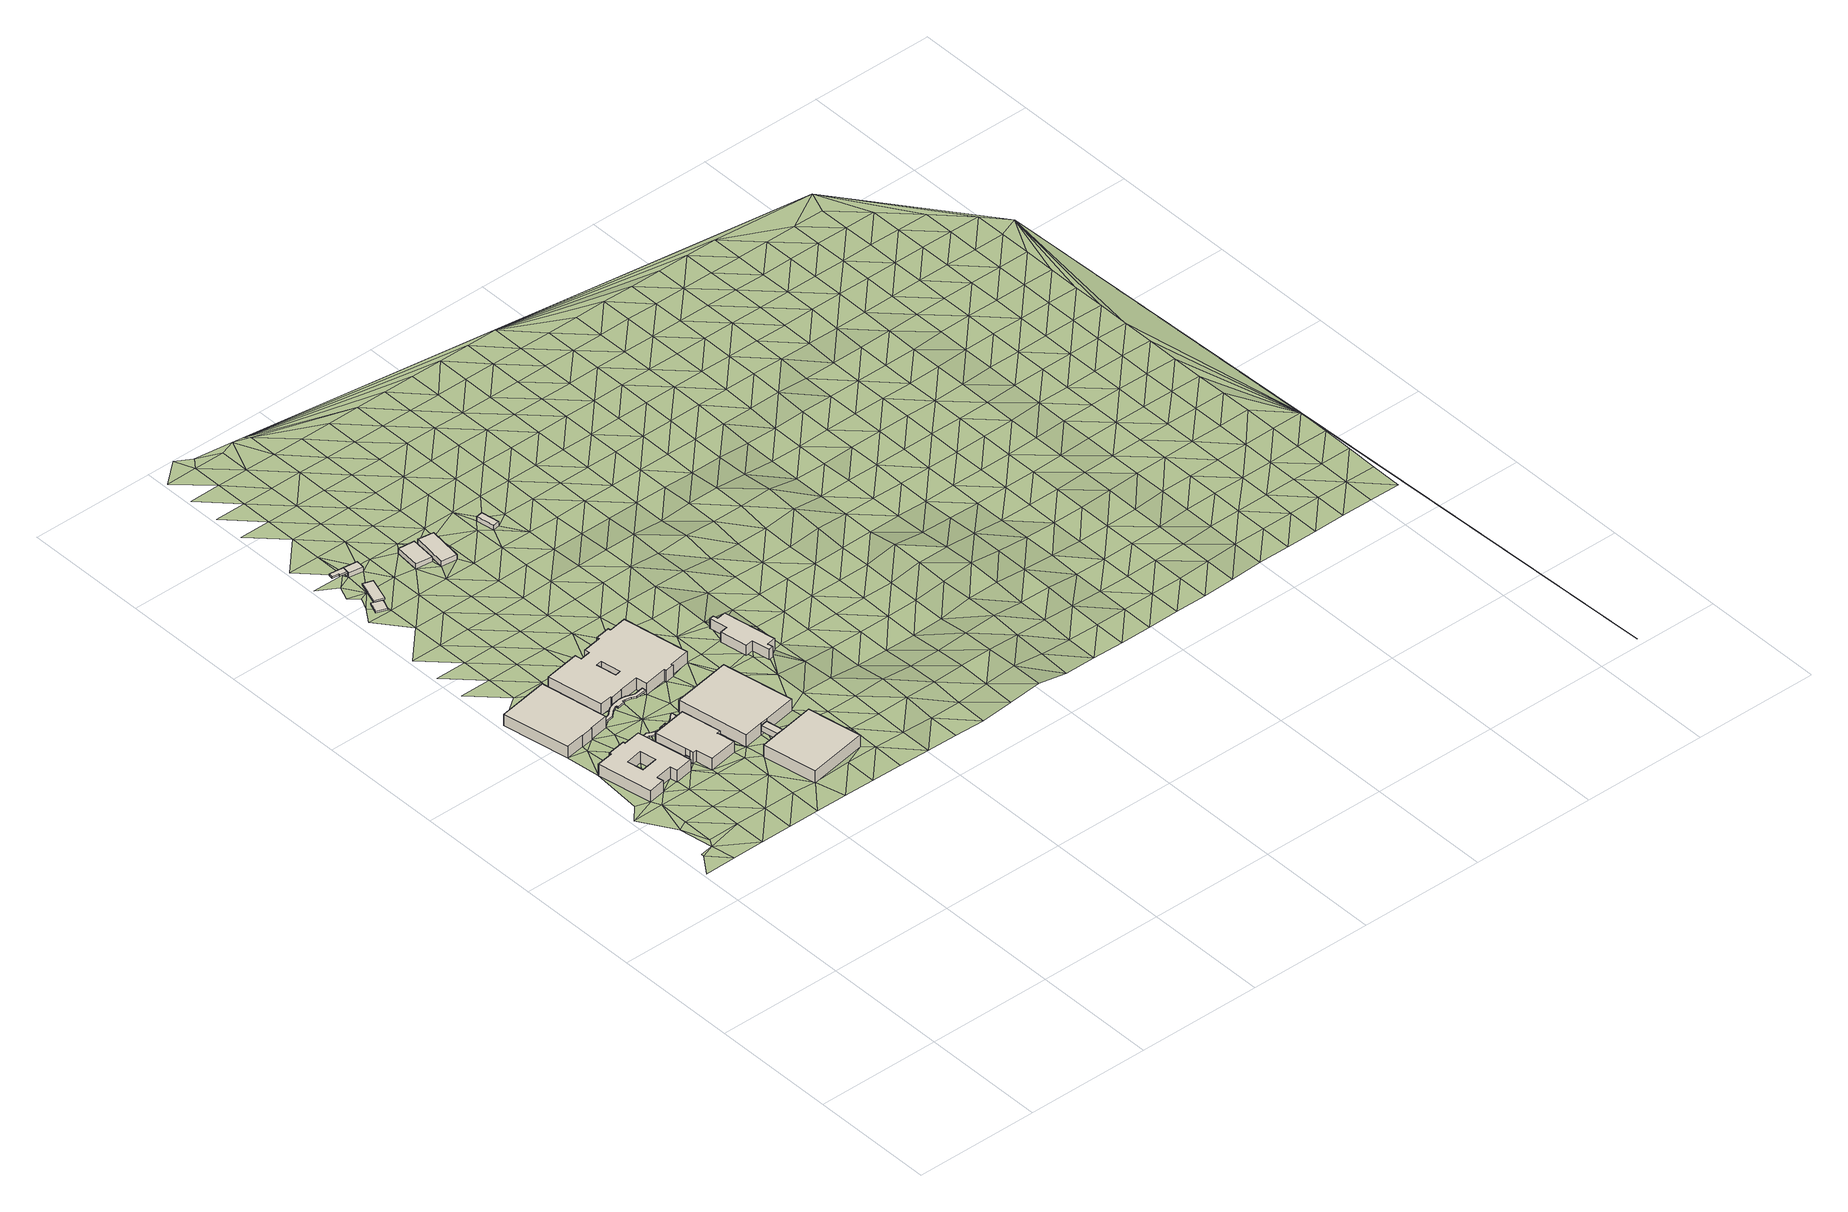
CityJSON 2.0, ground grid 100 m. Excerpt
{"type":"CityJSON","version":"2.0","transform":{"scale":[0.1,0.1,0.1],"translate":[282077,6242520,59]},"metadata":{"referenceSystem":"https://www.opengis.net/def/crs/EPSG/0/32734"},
"CityObjects":{
"building1":{"type":"Building","attributes":{"address":"Electrical Engineering Bellville Cape Town","building":"university","building:levels":"3","footprint":{"type":"Polygon"},"plus_code":"4FRW3J9V+45C","ground_height":63.28,"building_height":9.7,"roof_height":72.98},"geometry":[{"type":"Solid","lod":"1","boundaries":[[[[0,1,2,3,4,5,6,7]],[[1,8,9,4,3,2]],[[8,10,11,9]],[[10,12,13,11]],[[12,14,15,13]],[[14,16,17,15]],[[16,18,19,17]],[[18,20,21,19]],[[20,22,23,21]],[[22,24,25,23]],[[24,26,27,25]],[[26,28,29,27]],[[28,30,31,29]],[[30,0,7,6,5,31]],[[32,33,34,35]],[[33,36,37,34]],[[36,38,39,37]],[[38,32,35,39]],[[5,4,9,11,13,15,17,19,21,23,25,27,29,31],[35,34,37,39]],[[30,28,26,24,22,20,18,16,14,12,10,8,1,0],[38,36,33,32]]]]}]},
"building2":{"type":"Building","attributes":{"address":"IT Centre Bellville 7530 Cape Town","building":"university","building:levels":"3","footprint":{"type":"Polygon"},"plus_code":"4FRW3J9V+92X","ground_height":63.43,"building_height":9.7,"roof_height":73.13},"geometry":[{"type":"Solid","lod":"1","boundaries":[[[[40,41,42,43]],[[41,44,45,42]],[[44,46,47,45]],[[46,48,49,47]],[[48,50,51,49]],[[50,52,53,51]],[[52,54,55,53]],[[54,40,43,55]],[[43,42,45,47,49,51,53,55]],[[54,52,50,48,46,44,41,40]]]]}]},
"building3":{"type":"Building","attributes":{"building":"roof","building:levels":"1","footprint":{"type":"Polygon"},"plus_code":"4FRW3J9V+36J","ground_height":63.45,"bottom_roof_height":66.25,"roof_height":67.55},"geometry":[{"type":"Solid","lod":"1","boundaries":[[[[2,7,6,3]],[[7,56,57,6]],[[56,58,59,57]],[[58,2,3,59]],[[3,6,57,59]],[[58,56,7,2]]]]}]},
"building4":{"type":"Building","attributes":{"address":"Electrical Engineering Bellville 7530 Cape Town","building":"university","building:levels":"3","footprint":{"type":"Polygon"},"plus_code":"4FRW3J9V+47P","ground_height":63.45,"building_height":9.7,"roof_height":73.15},"geometry":[{"type":"Solid","lod":"1","boundaries":[[[[60,61,56,57,62,63,59,58]],[[61,64,65,62,57,56]],[[64,66,67,65]],[[66,68,69,67]],[[68,70,71,69]],[[70,72,73,71]],[[72,74,75,73]],[[74,76,77,75]],[[76,78,79,77]],[[78,60,58,59,63,79]],[[63,62,65,67,69,71,73,75,77,79]],[[78,76,74,72,70,68,66,64,61,60]]]]}]},
"building5":{"type":"Building","attributes":{"building":"roof","building:levels":"1","footprint":{"type":"Polygon"},"plus_code":"4FRW3J9V+666","ground_height":63.63,"bottom_roof_height":66.43,"roof_height":67.73},"geometry":[{"type":"Solid","lod":"1","boundaries":[[[[80,81,82,83]],[[81,84,85,82]],[[84,86,87,85]],[[86,88,89,87]],[[88,90,91,89]],[[90,92,93,91]],[[92,94,95,93]],[[94,96,97,95]],[[96,98,99,97]],[[98,100,101,99]],[[100,102,103,101]],[[102,104,105,103]],[[104,106,107,105]],[[106,108,109,107]],[[108,110,111,109]],[[110,112,113,111]],[[112,114,115,113]],[[114,116,117,115]],[[116,118,119,117]],[[118,120,121,119]],[[120,80,83,121]],[[83,82,85,87,89,91,93,95,97,99,101,103,105,107,109,111,113,115,117,119,121]],[[120,118,116,114,112,110,108,106,104,102,100,98,96,94,92,90,88,86,84,81,80]]]]}]},
"building6":{"type":"Building","attributes":{"building":"roof","building:levels":"1","footprint":{"type":"Polygon"},"plus_code":"4FRW3J9V+86J","ground_height":63.61,"bottom_roof_height":66.41,"roof_height":67.71},"geometry":[{"type":"Solid","lod":"1","boundaries":[[[[122,123,124,125]],[[123,126,127,124]],[[126,128,129,127]],[[128,130,131,129]],[[130,132,133,131]],[[132,134,135,133]],[[134,136,137,135]],[[136,138,139,137]],[[138,140,141,139]],[[140,142,143,141]],[[142,144,145,143]],[[144,146,147,145]],[[146,148,149,147]],[[148,150,151,149]],[[150,152,153,151]],[[152,154,155,153]],[[154,156,157,155]],[[156,158,159,157]],[[158,160,161,159]],[[160,162,163,161]],[[162,122,125,163]],[[125,124,127,129,131,133,135,137,139,141,143,145,147,149,151,153,155,157,159,161,163]],[[162,160,158,156,154,152,150,148,146,144,142,140,138,136,134,132,130,128,126,123,122]]]]}]},
"building7":{"type":"Building","attributes":{"building":"roof","building:levels":"1","footprint":{"type":"Polygon"},"plus_code":"4FRW3JCV+228","ground_height":62.23,"bottom_roof_height":65.03,"roof_height":66.33},"geometry":[{"type":"Solid","lod":"1","boundaries":[[[[164,165,166,167]],[[165,168,169,166]],[[168,170,171,169]],[[170,164,167,171]],[[167,166,169,171]],[[170,168,165,164]]]]}]},
"building8":{"type":"Building","attributes":{"building":"roof","building:levels":"1","footprint":{"type":"Polygon"},"plus_code":"4FRW3JCV+337","ground_height":61.99,"bottom_roof_height":64.79,"roof_height":66.09},"geometry":[{"type":"Solid","lod":"1","boundaries":[[[[172,173,174,175]],[[173,176,177,174]],[[176,178,179,177]],[[178,172,175,179]],[[175,174,177,179]],[[178,176,173,172]]]]}]},
"building9":{"type":"Building","attributes":{"building":"roof","building:levels":"1","footprint":{"type":"Polygon"},"plus_code":"4FRW3JCV+53C","ground_height":62.11,"bottom_roof_height":64.91,"roof_height":66.21},"geometry":[{"type":"Solid","lod":"1","boundaries":[[[[180,181,182,183]],[[181,184,185,182]],[[184,186,187,185]],[[186,188,189,187]],[[188,190,191,189]],[[190,180,183,191]],[[183,182,185,187,189,191]],[[190,188,186,184,181,180]]]]}]},
"building10":{"type":"Building","attributes":{"building":"bridge","building:levels":"3","footprint":{"type":"Polygon"},"plus_code":"4FRW3J9V+2F4","ground_height":63.43,"bottom_bridge_height":66.73,"building_height":8.4,"roof_height":71.83},"geometry":[{"type":"Solid","lod":"1","boundaries":[[[[192,193,194,195]],[[193,196,197,194]],[[196,198,199,197]],[[198,192,195,199]],[[195,194,197,199]],[[198,196,193,192]]]]}]},
"building11":{"type":"Building","attributes":{"building":"garage","building:levels":"1","footprint":{"type":"Polygon"},"plus_code":"4FRW3JCV+54C","ground_height":62.11,"building_height":4.1,"roof_height":66.21},"geometry":[{"type":"Solid","lod":"1","boundaries":[[[[200,201,190,191,183,180]],[[201,202,203,191,190]],[[202,204,205,203]],[[204,206,207,205]],[[206,200,180,183,207]],[[183,191,203,205,207]],[[206,204,202,201,200]]]]}]},
"building12":{"type":"Building","attributes":{"address":"Civil Engineering and Geomatics Bellville 7530 Cape Town","building":"university","building:levels":"3","footprint":{"type":"Polygon"},"plus_code":"4FRW3J9V+CCM","ground_height":63.75,"building_height":9.7,"roof_height":73.45},"geometry":[{"type":"Solid","lod":"1","boundaries":[[[[208,209,210,211]],[[209,212,213,210]],[[212,214,215,213]],[[214,216,217,215]],[[216,218,219,217]],[[218,220,221,219]],[[220,222,223,221]],[[222,224,225,223]],[[224,226,227,225]],[[226,228,229,227]],[[228,230,231,229]],[[230,232,233,231]],[[232,234,235,233]],[[234,236,237,235]],[[236,238,239,237]],[[238,240,241,239]],[[240,242,243,241]],[[242,244,245,243]],[[244,246,247,245]],[[246,248,249,247]],[[248,250,251,249]],[[250,208,211,251]],[[252,253,254,255]],[[253,256,257,254]],[[256,258,259,257]],[[258,252,255,259]],[[211,210,213,215,217,219,221,223,225,227,229,231,233,235,237,239,241,243,245,247,249,251],[255,254,257,259]],[[250,248,246,244,242,240,238,236,234,232,230,228,226,224,222,220,218,216,214,212,209,208],[258,256,253,252]]]]}]},
"building13":{"type":"Building","attributes":{"address":"Electrical, Electronic and Computer Engineering (Block B) Bellville 7530 Cape Town","building":"university","building:levels":"3","footprint":{"type":"Polygon"},"plus_code":"4FRW3J8V+WG3","ground_height":63.09,"building_height":9.7,"roof_height":72.79},"geometry":[{"type":"Solid","lod":"1","boundaries":[[[[260,261,192,195,262,263,194,193]],[[261,264,265,262,195,192]],[[264,266,267,265]],[[266,268,269,267]],[[268,270,271,269]],[[270,260,193,194,263,271]],[[263,262,265,267,269,271]],[[270,268,266,264,261,260]]]]}]},
"building14":{"type":"Building","attributes":{"address":"Electrical, Electronic and Computer Engineering (Block A) Bellville 7530 Cape Town","building":"university","building:levels":"3","footprint":{"type":"Polygon"},"plus_code":"4FRW3J9V+4FW","ground_height":64.07,"building_height":9.7,"roof_height":73.77},"geometry":[{"type":"Solid","lod":"1","boundaries":[[[[272,273,196,197,274,275,199,198]],[[273,276,277,274,197,196]],[[276,278,279,277]],[[278,280,281,279]],[[280,282,283,281]],[[282,272,198,199,275,283]],[[275,274,277,279,281,283]],[[282,280,278,276,273,272]]]]}]},
"building15":{"type":"Building","attributes":{"address":"G - Horticulture Research 2 Bellville 7530 Cape Town","building":"greenhouse","building:levels":"1","footprint":{"type":"Polygon"},"plus_code":"4FRW3JCV+474","ground_height":62.23,"building_height":4.1,"roof_height":66.33},"geometry":[{"type":"Solid","lod":"1","boundaries":[[[[284,285,286,287]],[[285,288,289,286]],[[288,290,291,289]],[[290,284,287,291]],[[287,286,289,291]],[[290,288,285,284]]]]}]},
"building16":{"type":"Building","attributes":{"address":"H - Horticulture Research 1 Bellville 7530 Cape Town","building":"greenhouse","building:levels":"1","footprint":{"type":"Polygon"},"plus_code":"4FRW3JCV+38Q","ground_height":62.29,"building_height":4.1,"roof_height":66.39},"geometry":[{"type":"Solid","lod":"1","boundaries":[[[[292,293,294,295]],[[293,296,297,294]],[[296,298,299,297]],[[298,292,295,299]],[[295,294,297,299]],[[298,296,293,292]]]]}]},
"building17":{"type":"Building","attributes":{"address":"CPUT Athletics Stadium","building":"grandstand","building:levels":"2","footprint":{"type":"Polygon"},"plus_code":"4FRW3J9V+8PF","ground_height":63.76,"building_height":6.9,"roof_height":70.66},"geometry":[{"type":"Solid","lod":"1","boundaries":[[[[300,301,302,303]],[[301,304,305,302]],[[304,306,307,305]],[[306,308,309,307]],[[308,310,311,309]],[[310,312,313,311]],[[312,314,315,313]],[[314,316,317,315]],[[316,318,319,317]],[[318,320,321,319]],[[320,322,323,321]],[[322,300,303,323]],[[303,302,305,307,309,311,313,315,317,319,321,323]],[[322,320,318,316,314,312,310,308,306,304,301,300]]]]}]},
"building18":{"type":"Building","attributes":{"building":"service","building:levels":"1","footprint":{"type":"Polygon"},"plus_code":"4FRW3JCV+3GG","ground_height":62.6,"building_height":4.1,"roof_height":66.7},"geometry":[{"type":"Solid","lod":"1","boundaries":[[[[324,325,326,327]],[[325,328,329,326]],[[328,330,331,329]],[[330,324,327,331]],[[327,326,329,331]],[[330,328,325,324]]]]}]},
"terrain1":{"type":"TINRelief","geometry":[{"type":"CompositeSurface","lod":"1","boundaries":[[[332,333,334]],[[335,333,336]],[[333,332,336]],[[337,336,338]],[[337,339,340]],[[332,341,336]],[[338,342,337]],[[343,340,20]],[[339,20,340]],[[344,338,336]],[[342,339,337]],[[338,344,342]],[[343,20,345]],[[341,344,336]],[[346,339,342]],[[20,339,22]],[[342,344,346]],[[347,44,345]],[[339,348,22]],[[349,350,345]],[[339,346,348]],[[350,347,345]],[[344,341,351]],[[352,353,22]],[[44,347,354]],[[355,44,354]],[[346,344,351]],[[356,357,358]],[[341,359,351]],[[348,360,22]],[[22,360,352]],[[347,350,361]],[[362,358,357]],[[354,347,363]],[[364,348,346]],[[361,363,347]],[[364,346,351]],[[365,360,348]],[[361,366,367]],[[368,363,361]],[[369,348,364]],[[365,348,369]],[[370,371,372]],[[373,374,363]],[[351,359,375]],[[376,377,370]],[[361,367,368]],[[363,368,373]],[[378,379,365]],[[380,381,379]],[[359,382,375]],[[68,365,369]],[[380,379,378]],[[378,365,68]],[[383,364,351]],[[381,380,384]],[[381,385,367]],[[386,376,387]],[[385,381,384]],[[388,378,68]],[[364,383,369]],[[351,375,383]],[[372,373,389]],[[389,373,390]],[[391,376,370]],[[392,368,367]],[[393,387,394]],[[373,368,392]],[[391,370,372]],[[367,385,392]],[[369,395,68]],[[372,389,396]],[[396,389,390]],[[397,390,373]],[[393,394,398]],[[396,216,372]],[[216,396,390]],[[387,376,399]],[[375,382,400]],[[369,383,395]],[[392,397,373]],[[372,216,391]],[[391,399,376]],[[68,395,401]],[[397,402,390]],[[375,400,383]],[[403,400,382]],[[392,385,404]],[[405,394,387]],[[406,407,408]],[[406,398,407]],[[399,405,387]],[[392,409,397]],[[410,395,383]],[[383,400,410]],[[216,411,391]],[[401,412,413]],[[282,401,395]],[[282,412,401]],[[391,411,399]],[[398,394,414]],[[410,282,395]],[[405,415,394]],[[416,404,412]],[[417,408,407]],[[408,417,418]],[[282,416,412]],[[419,418,417]],[[404,420,392]],[[421,409,392]],[[417,422,419]],[[423,422,424]],[[425,404,416]],[[282,425,416]],[[426,411,216]],[[394,415,414]],[[427,409,428]],[[392,420,429]],[[430,405,399]],[[431,400,403]],[[432,407,398]],[[392,429,421]],[[404,425,420]],[[433,282,410]],[[425,282,420]],[[202,422,417]],[[430,399,411]],[[409,421,428]],[[424,422,202]],[[398,414,432]],[[434,424,435]],[[436,433,410]],[[282,433,272]],[[437,415,405]],[[407,438,417]],[[431,403,439]],[[440,441,442]],[[442,443,440]],[[201,424,202]],[[444,411,426]],[[200,424,201]],[[202,417,445]],[[430,437,405]],[[434,435,446]],[[444,426,447]],[[411,444,430]],[[435,424,200]],[[438,407,432]],[[433,436,448]],[[447,449,444]],[[414,415,450]],[[272,433,273]],[[421,429,451]],[[452,429,420]],[[433,448,273]],[[438,445,417]],[[400,431,268]],[[200,453,435]],[[415,437,450]],[[454,446,455]],[[456,421,451]],[[432,414,457]],[[458,430,444]],[[452,451,429]],[[430,458,437]],[[450,457,414]],[[445,459,453]],[[460,431,439]],[[445,438,459]],[[461,444,462]],[[444,461,463]],[[435,453,464]],[[435,464,446]],[[273,448,465]],[[466,467,455]],[[438,432,288]],[[463,458,444]],[[452,420,468]],[[450,437,469]],[[452,470,451]],[[462,463,461]],[[439,471,460]],[[453,459,464]],[[457,472,432]],[[446,473,455]],[[472,288,432]],[[458,469,437]],[[431,460,268]],[[466,474,475]],[[459,438,476]],[[273,465,477]],[[446,464,473]],[[458,463,478]],[[479,457,450]],[[438,288,476]],[[470,452,480]],[[480,481,470]],[[482,466,455]],[[469,479,450]],[[474,483,484]],[[459,485,464]],[[486,484,483]],[[455,473,482]],[[268,487,465]],[[268,460,487]],[[298,288,472]],[[488,472,457]],[[468,480,452]],[[459,476,485]],[[471,489,460]],[[478,490,458]],[[490,469,458]],[[491,474,466]],[[479,488,457]],[[478,492,493]],[[290,288,298]],[[465,494,477]],[[464,495,473]],[[466,482,491]],[[487,494,465]],[[496,298,472]],[[495,464,485]],[[497,480,468]],[[483,498,486]],[[493,490,478]],[[487,460,499]],[[500,483,474]],[[485,476,501]],[[488,502,472]],[[477,494,503]],[[504,290,298]],[[468,477,505]],[[506,480,497]],[[469,507,479]],[[496,472,502]],[[508,482,473]],[[499,460,489]],[[469,490,509]],[[474,491,500]],[[504,501,290]],[[510,493,480]],[[504,485,501]],[[468,505,497]],[[473,495,508]],[[505,477,503]],[[511,494,487]],[[480,506,510]],[[498,483,512]],[[469,509,507]],[[488,479,513]],[[511,487,499]],[[512,483,500]],[[506,497,514]],[[491,482,515]],[[516,495,485]],[[485,504,516]],[[482,508,517]],[[502,518,496]],[[493,519,490]],[[494,520,503]],[[510,521,493]],[[522,497,505]],[[479,507,513]],[[518,523,496]],[[524,502,488]],[[491,515,500]],[[511,520,494]],[[515,482,517]],[[514,497,522]],[[510,506,525]],[[504,523,516]],[[526,499,489]],[[521,519,493]],[[490,527,509]],[[508,495,528]],[[512,529,498]],[[506,514,525]],[[488,513,524]],[[516,528,495]],[[500,529,512]],[[503,530,505]],[[507,509,527]],[[518,502,531]],[[520,532,503]],[[489,533,526]],[[490,519,527]],[[505,534,522]],[[535,511,499]],[[536,517,508]],[[523,518,531]],[[537,510,525]],[[538,500,515]],[[539,534,505]],[[514,522,540]],[[541,521,510]],[[538,529,500]],[[503,532,530]],[[522,534,540]],[[531,502,524]],[[528,536,508]],[[511,535,520]],[[542,510,537]],[[535,499,526]],[[530,539,505]],[[543,516,523]],[[507,544,513]],[[515,517,545]],[[546,537,525]],[[510,542,541]],[[507,527,547]],[[519,521,548]],[[536,545,517]],[[322,549,539]],[[531,543,523]],[[550,532,520]],[[524,513,544]],[[551,528,516]],[[552,529,538]],[[507,547,544]],[[537,553,542]],[[530,322,539]],[[529,552,554]],[[533,555,526]],[[556,538,515]],[[520,535,550]],[[521,541,548]],[[531,524,325]],[[542,553,557]],[[558,527,519]],[[559,557,553]],[[516,543,551]],[[545,556,515]],[[322,530,560]],[[561,536,528]],[[325,324,531]],[[543,531,324]],[[526,562,535]],[[563,530,532]],[[564,325,524]],[[558,547,527]],[[532,550,565]],[[552,538,566]],[[519,548,558]],[[544,564,524]],[[557,322,567]],[[322,560,567]],[[536,561,545]],[[557,568,542]],[[555,562,526]],[[528,551,561]],[[556,566,538]],[[543,324,330]],[[569,541,542]],[[530,563,560]],[[532,565,563]],[[325,564,570]],[[550,535,571]],[[567,568,557]],[[541,569,548]],[[544,547,572]],[[573,556,545]],[[562,571,535]],[[542,568,569]],[[574,547,558]],[[570,575,330]],[[330,576,543]],[[564,575,570]],[[573,545,561]],[[577,565,550]],[[567,560,578]],[[551,543,579]],[[563,580,560]],[[547,574,572]],[[566,581,552]],[[582,562,555]],[[558,548,583]],[[584,564,544]],[[585,566,556]],[[571,577,550]],[[575,576,330]],[[554,552,586]],[[567,578,568]],[[551,579,561]],[[560,580,578]],[[569,583,548]],[[556,573,585]],[[543,576,579]],[[544,572,584]],[[562,587,571]],[[565,588,563]],[[575,564,589]],[[577,590,565]],[[569,568,591]],[[592,574,558]],[[587,562,582]],[[558,583,593]],[[566,585,581]],[[588,580,563]],[[573,561,594]],[[565,590,588]],[[591,568,578]],[[589,564,584]],[[579,595,561]],[[596,577,571]],[[576,575,597]],[[558,593,592]],[[581,586,552]],[[569,598,583]],[[572,574,599]],[[573,594,585]],[[596,571,587]],[[594,561,595]],[[591,598,569]],[[575,589,597]],[[600,590,577]],[[580,601,578]],[[602,579,576]],[[588,603,580]],[[574,592,599]],[[587,582,604]],[[593,583,605]],[[606,584,572]],[[581,585,607]],[[577,596,600]],[[580,603,601]],[[598,605,583]],[[594,607,585]],[[576,597,602]],[[608,591,578]],[[589,584,606]],[[609,595,579]],[[572,599,606]],[[586,610,554]],[[611,588,590]],[[593,612,592]],[[590,600,613]],[[596,587,614]],[[604,615,587]],[[601,608,578]],[[605,612,593]],[[579,602,609]],[[607,586,581]],[[616,598,591]],[[588,611,603]],[[597,589,617]],[[618,594,595]],[[590,613,611]],[[596,614,600]],[[614,587,615]],[[589,606,617]],[[598,616,605]],[[592,619,599]],[[594,618,607]],[[591,608,616]],[[612,620,592]],[[618,595,609]],[[621,601,603]],[[613,600,622]],[[599,619,606]],[[623,602,597]],[[603,611,621]],[[592,620,619]],[[617,624,597]],[[610,625,554]],[[626,615,604]],[[627,612,605]],[[628,586,607]],[[614,622,600]],[[627,605,616]],[[607,618,628]],[[597,624,623]],[[608,601,629]],[[617,606,630]],[[631,609,602]],[[621,632,601]],[[611,613,633]],[[634,620,612]],[[622,635,613]],[[630,606,619]],[[636,614,615]],[[608,629,616]],[[618,609,631]],[[615,626,637]],[[629,601,632]],[[612,627,634]],[[602,623,631]],[[586,628,610]],[[638,624,617]],[[613,635,633]],[[614,636,622]],[[639,621,611]],[[625,640,554]],[[636,615,637]],[[638,617,630]],[[619,620,641]],[[628,618,642]],[[620,634,643]],[[627,616,644]],[[629,645,616]],[[633,639,611]],[[642,618,631]],[[646,635,622]],[[647,632,621]],[[623,624,648]],[[620,643,641]],[[649,624,638]],[[650,637,626]],[[627,644,634]],[[651,630,619]],[[652,610,628]],[[622,636,646]],[[644,616,645]],[[623,648,631]],[[621,639,647]],[[642,652,628]],[[624,649,648]],[[653,629,632]],[[619,641,651]],[[640,654,554]],[[637,655,636]],[[635,656,633]],[[643,634,657]],[[658,638,630]],[[635,646,659]],[[642,631,660]],[[650,655,637]],[[653,632,647]],[[644,657,634]],[[652,625,610]],[[661,645,629]],[[635,659,656]],[[651,658,630]],[[660,631,648]],[[646,636,662]],[[663,639,633]],[[664,649,638]],[[643,665,641]],[[655,662,636]],[[629,653,661]],[[657,666,643]],[[667,644,645]],[[652,642,668]],[[663,633,656]],[[638,658,664]],[[642,660,669]],[[670,659,646]],[[671,647,639]],[[641,665,651]],[[672,648,649]],[[643,666,665]],[[554,654,673]],[[644,667,657]],[[662,670,646]],[[667,645,661]],[[642,669,668]],[[655,650,674]],[[648,672,660]],[[652,640,625]],[[639,663,671]],[[649,664,672]],[[675,653,647]],[[656,659,676]],[[677,666,657]],[[658,651,678]],[[670,679,659]],[[650,680,674]],[[665,681,651]],[[652,668,640]],[[655,682,662]],[[683,669,660]],[[675,647,671]],[[657,667,677]],[[684,661,653]],[[656,676,663]],[[658,678,664]],[[659,679,676]],[[678,651,681]],[[660,672,683]],[[655,674,682]],[[670,662,685]],[[667,661,684]],[[665,666,686]],[[653,675,684]],[[666,677,687]],[[663,688,671]],[[669,689,668]],[[683,690,669]],[[672,664,691]],[[662,682,685]],[[688,663,676]],[[666,687,686]],[[678,692,664]],[[670,693,679]],[[677,667,694]],[[695,681,665]],[[640,668,689]],[[669,690,689]],[[680,696,674]],[[671,697,675]],[[691,683,672]],[[694,667,684]],[[664,692,691]],[[670,685,693]],[[697,671,688]],[[665,686,695]],[[682,674,696]],[[676,679,698]],[[699,687,677]],[[700,678,681]],[[680,701,696]],[[675,702,684]],[[703,690,683]],[[694,699,677]],[[640,689,654]],[[679,693,698]],[[702,675,697]],[[700,681,695]],[[703,683,691]],[[676,704,688]],[[705,692,678]],[[682,706,685]],[[694,684,707]],[[686,687,708]],[[709,689,690]],[[682,696,710]],[[699,711,687]],[[676,698,704]],[[707,684,702]],[[678,700,705]],[[709,690,703]],[[693,685,706]],[[697,688,712]],[[713,691,692]],[[682,710,706]],[[687,711,708]],[[714,695,686]],[[715,654,689]],[[701,716,696]],[[717,699,694]],[[688,704,712]],[[718,694,707]],[[715,689,709]],[[692,705,713]],[[697,719,702]],[[720,703,691]],[[686,708,714]],[[716,710,696]],[[693,721,698]],[[722,700,695]],[[693,706,723]],[[701,724,716]],[[694,718,717]],[[699,725,711]],[[697,712,719]],[[720,691,713]],[[715,673,654]],[[707,702,726]],[[704,698,721]],[[727,709,703]],[[693,723,721]],[[722,695,714]],[[728,705,700]],[[699,717,725]],[[729,706,710]],[[708,711,730]],[[709,727,715]],[[731,710,716]],[[702,719,726]],[[727,703,720]],[[732,718,707]],[[705,728,713]],[[700,722,728]],[[729,723,706]],[[704,733,712]],[[708,730,714]],[[710,731,729]],[[704,721,734]],[[711,725,730]],[[673,715,735]],[[707,726,732]],[[716,724,736]],[[719,712,733]],[[717,718,737]],[[720,713,738]],[[704,734,733]],[[715,727,735]],[[714,739,722]],[[728,738,713]],[[723,740,721]],[[725,717,737]],[[741,723,729]],[[724,742,736]],[[718,732,737]],[[739,714,730]],[[743,731,716]],[[727,720,744]],[[719,745,726]],[[740,734,721]],[[722,746,728]],[[723,741,740]],[[719,733,747]],[[738,744,720]],[[673,748,554]],[[716,736,743]],[[746,722,739]],[[673,735,749]],[[731,750,729]],[[726,745,732]],[[730,725,751]],[[735,727,752]],[[719,747,745]],[[725,737,753]],[[754,738,728]],[[744,752,727]],[[755,733,734]],[[731,743,750]],[[756,734,740]],[[725,753,751]],[[754,728,746]],[[757,741,729]],[[730,758,739]],[[736,742,759]],[[755,747,733]],[[737,732,760]],[[734,756,755]],[[745,761,732]],[[752,749,735]],[[738,762,744]],[[729,750,757]],[[730,751,758]],[[738,754,763]],[[736,759,743]],[[740,741,764]],[[760,753,737]],[[746,739,765]],[[742,766,759]],[[732,761,760]],[[749,767,673]],[[738,763,762]],[[745,747,768]],[[752,744,769]],[[741,757,764]],[[770,747,755]],[[739,758,765]],[[743,771,750]],[[772,756,740]],[[746,773,754]],[[753,774,751]],[[759,771,743]],[[747,770,768]],[[775,753,760]],[[744,762,769]],[[776,761,745]],[[752,767,749]],[[740,764,772]],[[746,765,773]],[[757,750,777]],[[756,778,755]],[[758,751,774]],[[754,779,763]],[[753,775,774]],[[767,780,673]],[[750,771,777]],[[745,768,776]],[[752,769,767]],[[759,766,781]],[[782,760,761]],[[762,763,779]],[[756,772,778]],[[754,773,779]],[[783,770,755]],[[759,781,771]],[[764,757,784]],[[758,785,765]],[[777,786,757]],[[766,787,781]],[[761,776,782]],[[758,774,788]],[[789,775,760]],[[755,778,783]],[[768,770,790]],[[764,784,772]],[[773,765,785]],[[762,791,769]],[[757,786,784]],[[758,788,785]],[[762,779,792]],[[793,777,771]],[[760,782,789]],[[780,794,673]],[[795,774,775]],[[767,769,791]],[[793,771,781]],[[770,783,790]],[[762,792,791]],[[772,796,778]],[[797,776,768]],[[795,788,774]],[[779,773,798]],[[784,796,772]],[[775,789,795]],[[773,785,799]],[[800,786,777]],[[777,793,801]],[[768,790,797]],[[781,787,802]],[[783,778,803]],[[804,782,776]],[[798,792,779]],[[767,791,780]],[[773,799,798]],[[805,785,788]],[[777,801,800]],[[778,796,803]],[[806,784,786]],[[782,804,789]],[[787,807,802]],[[776,797,804]],[[795,805,788]],[[794,808,673]],[[781,809,793]],[[784,806,796]],[[810,790,783]],[[799,785,811]],[[812,791,792]],[[786,800,806]],[[803,813,783]],[[798,814,792]],[[789,815,795]],[[781,802,809]],[[811,785,805]],[[801,793,816]],[[790,810,797]],[[812,780,791]],[[783,813,810]],[[789,804,815]],[[792,814,812]],[[817,803,796]],[[798,799,818]],[[793,809,816]],[[817,796,806]],[[818,799,811]],[[819,800,801]],[[797,820,804]],[[821,805,795]],[[808,822,673]],[[823,795,815]],[[807,824,802]],[[814,798,825]],[[810,820,797]],[[794,780,812]],[[803,826,813]],[[801,816,819]],[[803,817,827]],[[823,821,795]],[[825,798,818]],[[809,802,824]],[[800,828,806]],[[829,811,805]],[[807,830,824]],[[831,815,804]],[[812,814,832]],[[803,827,826]],[[820,833,804]],[[813,834,810]],[[828,817,806]],[[800,819,828]],[[805,821,829]],[[832,814,825]],[[835,818,811]],[[831,804,833]],[[836,816,809]],[[834,820,810]],[[837,823,815]],[[809,824,838]],[[813,826,834]],[[808,794,812]],[[825,818,835]],[[829,835,811]],[[812,832,839]],[[816,836,819]],[[817,840,827]],[[809,838,836]],[[817,828,841]],[[837,815,831]],[[842,833,820]],[[843,821,823]],[[812,839,808]],[[844,824,830]],[[826,827,840]],[[832,825,845]],[[817,841,840]],[[842,820,834]],[[819,846,828]],[[821,843,829]],[[843,823,837]],[[835,845,825]],[[844,838,824]],[[819,836,846]],[[830,847,844]],[[834,826,848]],[[831,833,849]],[[850,839,832]],[[748,673,822]],[[851,833,842]],[[852,841,828]],[[848,826,840]],[[845,850,832]],[[831,849,837]],[[835,829,853]],[[828,846,852]],[[849,833,851]],[[843,854,829]],[[836,838,855]],[[808,839,856]],[[844,857,838]],[[858,840,841]],[[859,842,834]],[[853,845,835]],[[860,834,848]],[[829,854,853]],[[850,856,839]],[[837,861,843]],[[838,857,855]],[[841,852,858]],[[846,836,862]],[[860,859,834]],[[861,837,849]],[[847,863,844]],[[864,851,842]],[[856,822,808]],[[862,852,846]],[[848,840,865]],[[866,854,843]],[[850,845,867]],[[862,836,855]],[[858,868,840]],[[869,845,853]],[[844,863,857]],[[847,870,863]],[[842,859,864]],[[866,843,861]],[[848,865,860]],[[871,849,851]],[[865,840,868]],[[845,869,867]],[[872,856,850]],[[857,873,855]],[[874,858,852]],[[875,853,854]],[[876,852,862]],[[871,851,864]],[[854,866,877]],[[878,861,849]],[[856,872,822]],[[873,857,863]],[[850,867,872]],[[859,860,879]],[[865,880,860]],[[874,852,876]],[[854,877,875]],[[881,868,858]],[[861,878,866]],[[882,869,853]],[[849,871,878]],[[883,862,855]],[[870,884,863]],[[859,879,864]],[[885,855,873]],[[879,860,880]],[[858,874,881]],[[853,875,882]],[[886,865,868]],[[877,866,887]],[[867,869,888]],[[883,855,885]],[[889,876,862]],[[887,866,878]],[[890,822,872]],[[891,873,863]],[[871,864,892]],[[867,888,872]],[[863,884,893]],[[886,868,881]],[[879,894,864]],[[869,882,888]],[[895,880,865]],[[862,883,889]],[[896,874,876]],[[871,892,878]],[[875,877,897]],[[891,863,893]],[[892,864,894]],[[898,877,887]],[[899,885,873]],[[865,886,895]],[[900,879,880]],[[875,897,882]],[[896,876,889]],[[877,898,897]],[[872,888,890]],[[901,881,874]],[[899,873,891]],[[902,883,885]],[[903,887,878]],[[900,880,895]],[[892,904,878]],[[905,894,879]],[[874,896,901]],[[883,902,889]],[[906,886,881]],[[887,903,898]],[[890,748,822]],[[907,888,882]],[[902,885,899]],[[903,878,904]],[[897,908,882]],[[879,900,905]],[[902,896,889]],[[909,892,894]],[[907,890,888]],[[906,881,901]],[[882,908,907]],[[910,895,886]],[[902,911,912]],[[896,902,901]],[[913,897,898]],[[909,894,905]],[[903,914,898]],[[915,904,892]],[[886,906,910]],[[902,906,901]],[[916,900,895]],[[898,914,913]],[[917,890,907]],[[897,918,908]],[[892,909,915]],[[906,902,910]],[[903,904,919]],[[916,895,910]],[[920,905,900]],[[890,917,748]],[[897,913,918]],[[910,902,916]],[[919,914,903]],[[908,921,907]],[[919,904,915]],[[900,916,920]],[[922,909,905]],[[907,921,917]],[[908,918,921]],[[923,913,914]],[[922,905,920]],[[924,914,919]],[[748,917,921]],[[925,915,909]],[[913,923,918]],[[914,924,923]],[[909,922,925]],[[926,919,915]],[[916,902,912]],[[918,927,921]],[[921,927,748]],[[926,915,925]],[[927,918,923]],[[928,924,919]],[[920,916,912]],[[928,919,926]],[[927,929,748]],[[923,924,929]],[[922,920,912]],[[927,923,929]],[[922,912,925]],[[929,924,928]],[[929,912,748]],[[926,925,912]],[[912,928,926]],[[928,912,929]]]}]}
},
"vertices":[
[629,3265,40],[624,3297,40],[624,3297,72],[624,3297,85],[624,3297,140],[629,3265,140],[629,3265,85],[629,3265,72],[561,3648,40],[561,3648,140],[425,3624,40],[425,3624,140],[422,3641,40],[422,3641,140],[273,3615,40],[273,3615,140],[276,3599,40],[276,3599,140],[141,3576,40],[141,3576,140],[219,3132,40],[219,3132,140],[354,3157,40],[354,3157,140],[344,3208,40],[344,3208,140],[485,3234,40],[485,3234,140],[496,3175,40],[496,3175,140],[640,3201,40],[640,3201,140],[328,3333,40],[305,3465,40],[305,3465,140],[328,3333,140],[440,3489,40],[440,3489,140],[463,3357,40],[463,3357,140],
[420,4463,41],[11,4393,41],[11,4393,141],[420,4463,141],[107,3851,41],[107,3851,141],[260,3876,41],[260,3876,141],[261,3870,41],[261,3870,141],[357,3887,41],[357,3887,141],[356,3893,41],[356,3893,141],[512,3920,41],[512,3920,141],
[696,3277,72],[696,3277,85],[690,3309,72],[690,3309,85],
[690,3309,43],[696,3277,43],[696,3277,142],[690,3309,142],[702,3244,43],[702,3244,142],[730,3249,43],[730,3249,142],[754,3111,43],[754,3111,142],[984,3150,43],[984,3150,142],[959,3291,43],[959,3291,142],[988,3296,43],[988,3296,142],[932,3617,43],[932,3617,142],[646,3568,43],[646,3568,142],
[565,3642,74],[571,3611,74],[571,3611,87],[565,3642,87],[639,3621,74],[639,3621,87],[649,3614,74],[649,3614,87],[711,3595,74],[711,3595,87],[755,3592,74],[755,3592,87],[818,3604,74],[818,3604,87],[857,3620,74],[857,3620,87],[894,3645,74],[894,3645,87],[918,3670,74],[918,3670,87],[913,3703,74],[913,3703,87],[900,3700,74],[900,3700,87],[854,3655,74],[854,3655,87],[827,3641,74],[827,3641,87],[810,3639,74],[810,3639,87],[809,3652,74],[809,3652,87],[746,3639,74],[746,3639,87],[749,3626,74],[749,3626,87],[704,3630,74],[704,3630,87],[672,3641,74],[672,3641,87],[643,3657,74],[643,3657,87],
[514,3927,74],[592,3941,74],[592,3941,87],[514,3927,87],[631,3979,74],[631,3979,87],[674,4003,74],[674,4003,87],[683,4005,74],[683,4005,87],[684,3990,74],[684,3990,87],[748,4002,74],[748,4002,87],[747,4016,74],[747,4016,87],[768,4016,74],[768,4016,87],[816,4006,74],[816,4006,87],[850,3987,74],[850,3987,87],[943,4003,74],[943,4003,87],[938,4031,74],[938,4031,87],[860,4019,74],[860,4019,87],[796,4042,74],[796,4042,87],[761,4047,74],[761,4047,87],[741,4047,74],[741,4047,87],[681,4037,74],[681,4037,87],[636,4020,74],[636,4020,87],[577,3969,74],[577,3969,87],[508,3956,74],[508,3956,87],
[174,5931,60],[139,5842,60],[139,5842,73],[174,5931,73],[220,5810,60],[220,5810,73],[256,5899,60],[256,5899,73],
[267,6124,58],[204,5934,58],[204,5934,71],[267,6124,71],[282,5909,58],[282,5909,71],[345,6098,58],[345,6098,71],
[281,6334,59],[167,6348,59],[167,6348,72],[281,6334,72],[162,6309,59],[162,6309,72],[214,6303,59],[214,6303,72],[212,6291,59],[212,6291,72],[274,6283,59],[274,6283,72],
[1269,3022,77],[1326,3031,77],[1326,3031,128],[1269,3022,128],[1302,3177,77],[1302,3177,128],[1245,3168,77],[1245,3168,128],
[281,6334,31],[274,6283,31],[273,6266,31],[273,6266,72],[388,6252,31],[388,6252,72],[396,6320,31],[396,6320,72],
[865,4537,45],[872,4497,45],[872,4497,145],[865,4537,145],[789,4483,45],[789,4483,145],[780,4535,45],[780,4535,145],[494,4487,45],[494,4487,145],[572,4034,45],[572,4034,145],[671,4050,45],[671,4050,145],[673,4038,45],[673,4038,145],[771,4055,45],[771,4055,145],[770,4061,45],[770,4061,145],[931,4088,45],[931,4088,145],[947,3997,45],[947,3997,145],[1133,4029,45],[1133,4029,145],[1136,4011,45],[1136,4011,145],[1207,4023,45],[1207,4023,145],[1204,4038,45],[1204,4038,145],[1373,4069,45],[1373,4069,145],[1282,4606,45],[1282,4606,145],[1138,4582,45],[1138,4582,145],[1135,4602,45],[1135,4602,145],[1016,4582,45],[1016,4582,145],[1020,4563,45],[1020,4563,145],[869,4372,45],[897,4210,45],[897,4210,145],[869,4372,145],[850,4202,45],[850,4202,145],[823,4364,45],[823,4364,145],
[1326,3031,34],[1269,3022,34],[1269,3022,138],[1326,3031,138],[1111,2993,34],[1111,2993,138],[1190,2554,34],[1190,2554,138],[1669,2639,34],[1669,2639,138],[1590,3078,34],[1590,3078,138],
[1245,3168,44],[1302,3177,44],[1302,3177,148],[1245,3168,148],[1566,3224,44],[1566,3224,148],[1464,3800,44],[1464,3800,148],[990,3718,44],[990,3718,148],[1086,3139,44],[1086,3139,148],
[826,6226,32],[692,6239,32],[692,6239,73],[826,6226,73],[672,6037,32],[672,6037,73],[806,6023,32],[806,6023,73],
[946,5927,32],[983,6208,32],[983,6208,74],[946,5927,74],[856,6225,32],[856,6225,74],[819,5943,32],[819,5943,74],
[1857,4234,19],[1785,4222,19],[1785,4222,117],[1857,4234,117],[1778,4260,19],[1778,4260,117],[1742,4254,19],[1742,4254,117],[1766,4109,19],[1766,4109,117],[1701,4098,19],[1701,4098,117],[1737,3879,19],[1737,3879,117],[1800,3889,19],[1800,3889,117],[1824,3744,19],[1824,3744,117],[1864,3751,19],[1864,3751,117],[1857,3794,19],[1857,3794,117],[1929,3806,19],[1929,3806,117],
[1312,6140,36],[1335,5994,36],[1335,5994,77],[1312,6140,77],[1386,6002,36],[1386,6002,77],[1363,6148,36],[1363,6148,77],
[255,2320,36],[115,2473,36],[6,2320,34],[112,2493,36],[218,2510,39],[174,2781,39],[255,2570,39],[255,3060,40],[6,3060,38],[503,2320,38],[255,2820,39],[111,3171,38],[503,2570,41],[141,3576,41],[503,2820,41],[255,3820,43],[503,3060,42],[276,3599,41],[273,3615,41],[752,2570,40],[485,3234,43],[344,3208,41],[261,3870,43],[260,3876,43],[305,3465,41],[328,3333,41],[440,3489,44],[752,2320,38],[496,3175,41],[422,3641,44],[463,3357,43],[357,3887,43],[752,2820,42],[640,3201,45],[425,3624,44],[561,3648,44],[503,3820,45],[752,3060,43],[255,4565,45],[11,4393,43],[420,4463,45],[512,3920,45],[356,3893,43],[1000,2570,41],[255,4815,43],[6,4815,42],[702,3244,45],[629,3265,45],[696,3277,45],[624,3297,43],[1000,2320,39],[1000,2820,42],[690,3309,45],[646,3568,46],[6,5065,39],[255,5065,41],[730,3249,45],[503,4065,46],[572,4034,46],[503,4565,45],[752,3820,46],[6,5315,36],[255,5315,38],[1000,3060,44],[503,4315,46],[673,4038,47],[255,5565,36],[503,4815,44],[1190,2554,39],[984,3150,44],[671,4050,47],[1249,2320,38],[932,3617,48],[503,5065,43],[59,5820,32],[255,5815,32],[141,5941,30],[771,4055,47],[1111,2993,44],[752,4565,46],[988,3296,47],[959,3291,47],[503,5565,36],[503,5315,40],[1000,3310,47],[255,6065,30],[188,6039,30],[113,6109,31],[990,3718,48],[947,3997,48],[160,6221,31],[6,6315,32],[255,6315,31],[1000,3570,48],[780,4535,46],[770,4061,47],[931,4088,48],[1000,3820,48],[752,4815,45],[1498,2570,38],[503,5815,33],[1249,3060,44],[6,6565,33],[255,6565,31],[1269,3022,44],[752,5065,43],[503,6065,31],[1498,2320,35],[869,4372,47],[823,4364,47],[850,4202,47],[897,4210,48],[865,4537,46],[388,6252,32],[255,6815,33],[789,4483,46],[1326,3031,44],[872,4497,46],[752,5315,41],[1136,4011,48],[1249,3820,48],[396,6320,32],[6,7060,38],[255,7060,37],[1133,4029,48],[752,5565,38],[1000,4815,46],[503,6315,32],[1746,2570,34],[1000,4565,47],[1020,4563,47],[1016,4582,47],[503,6565,31],[1590,3078,46],[255,7310,37],[6,7310,37],[1464,3800,53],[1000,5065,48],[1207,4023,48],[1746,2320,30],[752,5815,35],[503,6815,35],[255,7570,38],[6,7570,37],[692,6239,34],[1566,3224,52],[1135,4602,48],[1000,5315,45],[1373,4069,48],[1204,4038,48],[503,7060,39],[255,7810,37],[6,7810,36],[752,6315,33],[193,7966,37],[1746,2820,41],[1000,5565,40],[1995,2320,26],[1249,4815,49],[503,7310,39],[1138,4582,48],[1282,4606,48],[1746,3060,43],[752,6565,34],[946,5927,37],[1498,3820,53],[319,7893,37],[1995,2570,28],[503,7570,39],[826,6226,34],[1000,5815,37],[1746,3310,48],[856,6225,34],[1746,3570,48],[1498,4065,53],[1249,5315,52],[752,6815,36],[1249,5065,52],[1498,4315,53],[1995,2820,35],[503,7810,37],[1249,5565,44],[1737,3879,47],[752,7310,40],[1000,6315,33],[752,7060,39],[1000,6065,33],[1498,4815,54],[1995,3060,41],[1498,4565,56],[1746,3820,47],[983,6208,33],[1249,5815,39],[1701,4098,48],[2243,2570,17],[1498,5065,57],[1000,6565,32],[625,7853,37],[1995,3570,28],[1249,6065,36],[1995,3310,46],[2243,2320,20],[1824,3744,47],[2243,2820,40],[1000,6815,35],[1742,4254,48],[752,7570,38],[1864,3751,47],[1800,3889,47],[1746,4565,56],[1746,4315,48],[1249,6315,35],[1498,5565,40],[1000,7060,38],[1766,4109,48],[1498,5315,54],[1746,4815,48],[1857,3794,47],[2243,3060,54],[1249,6565,35],[752,7810,36],[1778,4260,48],[709,7842,36],[2492,2320,11],[1000,7310,38],[1857,4234,48],[1746,5065,62],[1785,4222,48],[1995,3820,19],[1249,6815,36],[2492,2570,15],[2243,3570,13],[1498,5815,38],[2243,3310,18],[1000,7570,38],[1995,4065,20],[1995,4315,16],[1995,4565,11],[1386,6002,39],[2492,2820,40],[1746,5565,43],[1249,7060,38],[1746,5315,58],[1498,6065,39],[1498,6315,39],[2492,3060,32],[2243,4065,18],[1498,6565,38],[2243,3820,15],[1249,7570,38],[2740,2320,35],[1995,4815,46],[1746,5815,33],[1249,7310,38],[1498,7570,39],[2740,2570,41],[2492,3570,12],[1746,6065,37],[2492,3310,11],[2243,4315,14],[1995,5315,54],[1995,5065,46],[1498,7060,40],[1498,6815,39],[2740,2820,50],[1746,6315,39],[2243,4565,12],[1995,5565,40],[2740,3060,33],[2492,4065,21],[1746,6565,39],[2492,3820,16],[2989,2320,66],[2243,4815,19],[1995,5815,37],[1498,7310,40],[2492,4315,13],[1746,6815,40],[1746,7570,39],[2740,3570,12],[2243,5065,68],[2740,3310,10],[2989,2820,53],[2989,2570,62],[2492,4565,4],[1995,6065,40],[1746,7060,40],[2243,5565,40],[2243,5315,38],[2740,3820,18],[2989,3060,50],[1995,6565,39],[1995,6315,39],[1995,7570,39],[3238,2320,16],[2492,4815,9],[1746,7310,39],[2740,4315,11],[2243,5815,40],[1995,6815,39],[2740,4065,19],[2989,3570,15],[2492,5065,51],[2989,3310,16],[3238,2820,42],[3238,2570,34],[2243,6065,40],[2989,3820,17],[2243,7570,38],[2492,5565,38],[1995,7060,38],[2492,5315,56],[2740,4815,12],[2740,4565,5],[3238,3060,64],[2989,4065,20],[2243,6565,39],[2243,6315,39],[3486,2320,15],[2492,5815,39],[1995,7310,38],[2989,4315,16],[2492,7570,38],[3486,2570,18],[3238,3570,47],[2740,5065,51],[2492,6065,40],[3238,3310,60],[2243,6815,39],[2989,4565,28],[3486,2820,41],[3238,3820,59],[2492,6315,40],[2740,5565,33],[2740,5315,55],[2989,4815,44],[2243,7310,38],[2243,7060,38],[3486,3060,44],[3238,4065,62],[2492,6565,40],[2740,7570,37],[3734,2570,16],[3238,4315,17],[3486,3570,72],[2989,5065,66],[2740,6065,40],[3486,3310,62],[3734,2320,12],[2740,5815,36],[3734,2820,27],[2492,6815,39],[3238,4565,21],[3734,3060,40],[2989,5565,29],[2989,5315,37],[3486,3820,58],[2492,7310,37],[2492,7060,37],[2740,6565,42],[2740,6315,42],[3734,3310,40],[3238,4815,20],[2989,5815,33],[3983,2570,13],[3486,4065,33],[3734,3570,41],[3238,5065,18],[2989,6065,41],[3983,2320,12],[3486,4315,22],[2740,6815,41],[3734,3820,40],[2989,6315,44],[3983,3060,16],[3486,4565,21],[3238,5565,15],[2740,7060,39],[3983,2820,15],[3238,5315,14],[3734,4065,22],[2989,6565,43],[3238,5815,34],[2740,7310,38],[4232,2570,13],[3486,5065,12],[3486,4815,21],[3734,4315,13],[2989,6815,42],[3983,3570,26],[3238,6065,45],[3983,3310,26],[4232,2320,16],[3486,5315,9],[3734,4565,17],[2989,7060,39],[3238,6315,46],[4232,3060,12],[3486,5565,14],[4232,2820,12],[3734,4815,23],[3983,4065,16],[3983,3820,16],[2989,7310,38],[4480,2570,15],[3734,5065,21],[3238,6565,45],[3486,5815,34],[4232,3570,15],[4232,3310,13],[4480,2320,16],[4480,2820,17],[3238,6815,42],[3983,4565,15],[3486,6065,43],[3983,4315,17],[5295,7239,36],[3238,7310,39],[4480,3060,16],[3734,5565,21],[3238,7060,41],[3734,5315,19],[3486,6315,46],[4232,4065,17],[4232,3820,16],[4480,3310,16],[3734,5815,38],[4729,2570,26],[3983,5065,23],[3983,4815,22],[3486,6815,43],[3486,6565,45],[4480,3570,16],[3734,6065,45],[4729,2320,25],[3486,7310,39],[4232,4565,16],[3486,7060,41],[4232,4315,15],[4729,2820,26],[4480,3820,17],[3734,6315,42],[3983,5565,21],[3983,5315,23],[4232,4815,19],[4729,3060,25],[4480,4065,17],[3734,6565,42],[3734,7310,38],[4977,2570,41],[4232,5065,22],[4480,4315,18],[4729,3570,28],[3983,6065,38],[4729,3310,24],[4977,2320,37],[3983,5815,23],[4232,5315,21],[4480,4565,18],[3734,7060,38],[3734,6815,41],[4977,2820,42],[3983,7310,35],[4232,5565,21],[4729,3820,30],[4480,4815,19],[3983,6565,41],[3983,6315,41],[4977,3310,42],[4977,3060,42],[5226,2570,37],[4729,4065,24],[4480,5065,19],[4232,5815,22],[4977,3570,41],[5226,2320,35],[4232,7310,35],[5226,2820,41],[4729,4565,23],[4232,6065,36],[3983,7060,38],[4729,4315,23],[3983,6815,41],[4480,5315,19],[5226,3060,43],[4977,3820,40],[4232,6315,42],[5226,3310,44],[4729,4815,23],[4480,5815,23],[4480,7310,33],[4480,5565,19],[5474,2570,39],[4232,6565,41],[4977,4315,38],[4977,4065,40],[5226,3570,44],[4480,6065,35],[5474,2320,36],[4729,5315,24],[4232,6815,40],[4729,5065,25],[4977,4565,38],[4480,6315,42],[5474,3060,45],[4729,5565,24],[5474,2820,43],[4232,7060,37],[5226,4065,42],[5226,3820,43],[4977,4815,38],[4729,5815,28],[5723,2570,40],[4480,6565,41],[5474,3310,47],[5723,2320,38],[5226,4315,42],[4977,5315,39],[4480,6815,38],[4977,5065,39],[5474,3570,47],[4729,6315,42],[4729,6065,37],[5723,3060,46],[4480,7060,35],[5723,2820,43],[5474,3820,45],[5226,4815,40],[5226,4565,41],[4977,5565,39],[5723,3310,48],[5972,2570,39],[5226,5065,40],[5474,4315,43],[4977,5815,39],[4729,6815,38],[5474,4065,44],[4729,6565,42],[5972,2320,37],[5226,5315,41],[4729,7060,35],[5972,2820,43],[5723,3820,47],[4977,6315,43],[5723,3570,49],[4977,6065,41],[5226,5565,42],[5474,4815,41],[5474,4565,42],[5723,4065,44],[4977,6565,42],[5972,3310,52],[6220,2320,34],[5972,3060,48],[5723,4315,42],[5226,5815,43],[4977,6815,38],[5972,3570,50],[4977,7060,36],[6220,2820,42],[5474,5315,43],[6220,2570,37],[5474,5065,42],[5723,4565,41],[5972,3820,45],[5226,6315,44],[5226,6065,43],[6220,3060,49],[5723,4815,41],[5972,4065,38],[6220,3310,51],[5474,5815,44],[5474,5565,44],[5723,5065,41],[5972,4315,36],[5226,6815,39],[5226,6565,43],[5723,5315,42],[5972,4565,38],[6330,9,60],[6133,6128,37],[5474,6315,44],[5474,6065,43],[5723,5565,42],[5972,4815,34],[5226,7060,37],[5474,6565,41],[5723,5815,42],[5972,5065,38],[5474,6815,37],[5972,5315,38],[5723,6315,40],[5723,6065,41],[5972,5565,39],[5972,5815,40],[5723,6565,38],[5972,6065,39],[5972,6315,38]
]}
